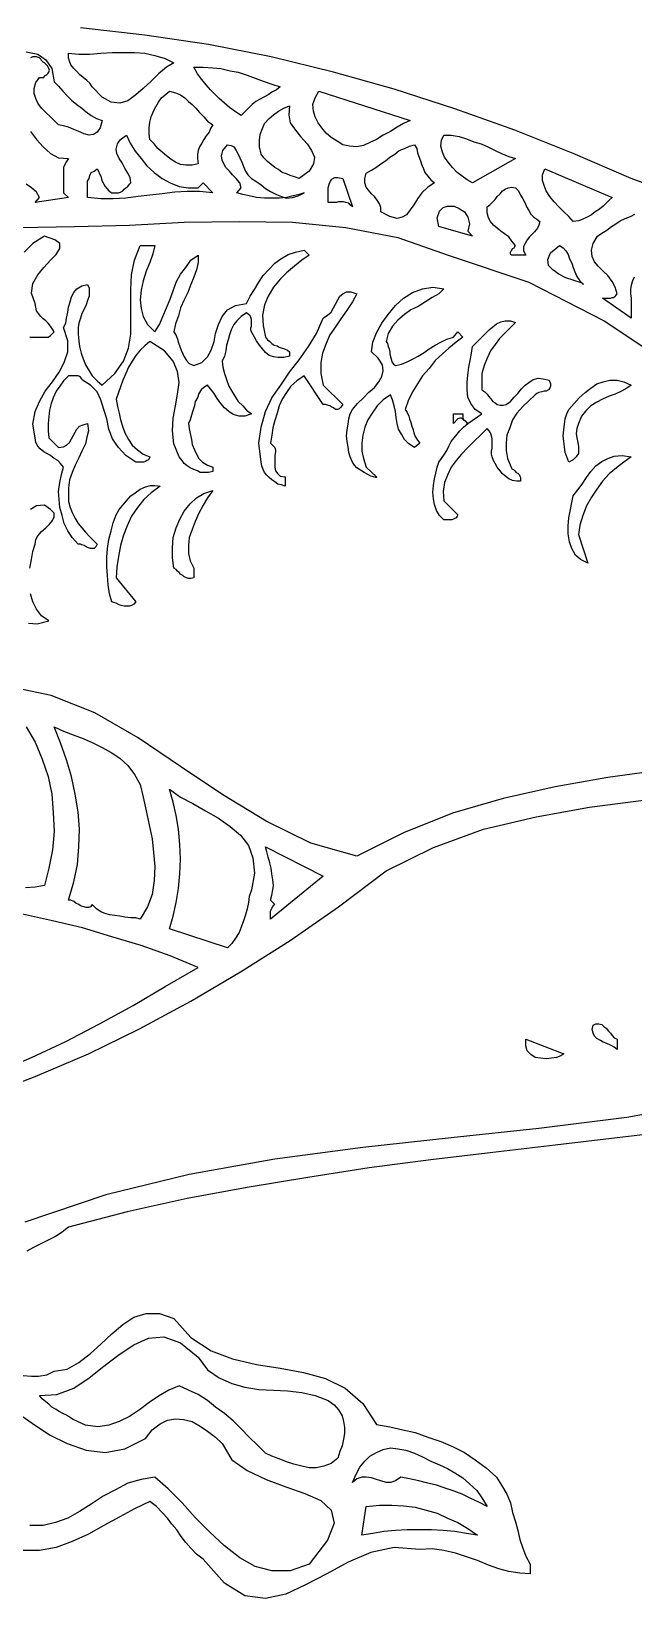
# Model space of a CAD drawing. Extents: x 0.04 to 7.12, y 0.03 to 7.63.
# Drawn here: x 3.12 to 3.944, y 0.031 to 2.174 of the extents above; entities that cross this region are included whole.
import ezdxf

# ---------------------------------------------------------------- set-up
doc = ezdxf.new("R2010")
doc.units = 0
doc.layers.add('1', color=7, linetype='Continuous')

msp = doc.modelspace()

# ---------------------------------------------------------------- linework, layer by layer
for points in [[(3.289, 1.881), (3.286, 1.87), (3.282, 1.858), (3.277, 1.846), (3.273, 1.833), (3.27, 1.82), (3.269, 1.807), (3.27, 1.795), (3.273, 1.784), (3.279, 1.773), (3.289, 1.763), (3.295, 1.773), (3.3, 1.784), (3.305, 1.796), (3.31, 1.808), (3.314, 1.819), (3.318, 1.831), (3.324, 1.842), (3.331, 1.851), (3.338, 1.861), (3.348, 1.868), (3.348, 1.858), (3.346, 1.848), (3.342, 1.838), (3.338, 1.828), (3.334, 1.817), (3.329, 1.807), (3.324, 1.796), (3.321, 1.785), (3.317, 1.774), (3.315, 1.763), (3.318, 1.758), (3.32, 1.753), (3.321, 1.748), (3.323, 1.743), (3.325, 1.738), (3.327, 1.733), (3.329, 1.729), (3.332, 1.724), (3.336, 1.72), (3.342, 1.717), (3.353, 1.721), (3.361, 1.729), (3.366, 1.738), (3.37, 1.75), (3.372, 1.761), (3.376, 1.773), (3.381, 1.784), (3.388, 1.793), (3.399, 1.799), (3.414, 1.802), (3.419, 1.812), (3.425, 1.821), (3.431, 1.831), (3.437, 1.84), (3.445, 1.849), (3.453, 1.857), (3.461, 1.863), (3.471, 1.869), (3.481, 1.872), (3.493, 1.875), (3.5, 1.868), (3.49, 1.861), (3.48, 1.853), (3.469, 1.844), (3.46, 1.835), (3.451, 1.824), (3.444, 1.812), (3.439, 1.8), (3.436, 1.786), (3.437, 1.772), (3.44, 1.756), (3.443, 1.752), (3.446, 1.75), (3.449, 1.747), (3.452, 1.745), (3.456, 1.744), (3.459, 1.742), (3.463, 1.741), (3.466, 1.74), (3.47, 1.738), (3.473, 1.736), (3.473, 1.73), (3.465, 1.728), (3.457, 1.728), (3.451, 1.729), (3.445, 1.731), (3.44, 1.735), (3.436, 1.74), (3.432, 1.745), (3.428, 1.751), (3.425, 1.756), (3.421, 1.763), (3.42, 1.766), (3.42, 1.768), (3.421, 1.771), (3.421, 1.774), (3.421, 1.777), (3.421, 1.78), (3.42, 1.783), (3.419, 1.785), (3.417, 1.787), (3.414, 1.789), (3.407, 1.784), (3.401, 1.778), (3.397, 1.773), (3.393, 1.766), (3.391, 1.759), (3.389, 1.752), (3.387, 1.745), (3.386, 1.737), (3.384, 1.73), (3.381, 1.723), (3.382, 1.715), (3.384, 1.706), (3.387, 1.698), (3.39, 1.689), (3.394, 1.682), (3.398, 1.675), (3.403, 1.668), (3.409, 1.662), (3.414, 1.656), (3.421, 1.651), (3.412, 1.648), (3.404, 1.648), (3.396, 1.65), (3.39, 1.654), (3.384, 1.659), (3.379, 1.665), (3.374, 1.672), (3.37, 1.679), (3.365, 1.685), (3.361, 1.69), (3.356, 1.687), (3.352, 1.684), (3.349, 1.679), (3.347, 1.673), (3.344, 1.668), (3.343, 1.662), (3.341, 1.655), (3.339, 1.649), (3.337, 1.643), (3.335, 1.638), (3.336, 1.631), (3.337, 1.624), (3.339, 1.616), (3.34, 1.609), (3.343, 1.602), (3.346, 1.596), (3.349, 1.59), (3.354, 1.585), (3.361, 1.581), (3.368, 1.578), (3.368, 1.572), (3.362, 1.571), (3.357, 1.571), (3.351, 1.571), (3.347, 1.573), (3.342, 1.575), (3.337, 1.577), (3.333, 1.58), (3.329, 1.583), (3.326, 1.587), (3.322, 1.592), (3.315, 1.61), (3.313, 1.628), (3.314, 1.645), (3.317, 1.662), (3.32, 1.678), (3.322, 1.694), (3.32, 1.709), (3.314, 1.723), (3.302, 1.737), (3.282, 1.75), (3.275, 1.744), (3.269, 1.738), (3.263, 1.731), (3.258, 1.723), (3.253, 1.715), (3.249, 1.706), (3.245, 1.697), (3.242, 1.688), (3.239, 1.68), (3.236, 1.671), (3.238, 1.661), (3.24, 1.652), (3.242, 1.643), (3.245, 1.633), (3.248, 1.625), (3.253, 1.616), (3.258, 1.608), (3.265, 1.602), (3.273, 1.596), (3.282, 1.592), (3.281, 1.59), (3.28, 1.588), (3.278, 1.587), (3.276, 1.586), (3.274, 1.585), (3.271, 1.585), (3.268, 1.585), (3.266, 1.585), (3.263, 1.585), (3.249, 1.594), (3.239, 1.605), (3.231, 1.617), (3.226, 1.63), (3.223, 1.644), (3.219, 1.657), (3.215, 1.67), (3.21, 1.681), (3.201, 1.69), (3.19, 1.697), (3.189, 1.699), (3.187, 1.701), (3.186, 1.702), (3.184, 1.703), (3.182, 1.703), (3.179, 1.703), (3.176, 1.703), (3.173, 1.703), (3.171, 1.703), (3.164, 1.696), (3.159, 1.689), (3.154, 1.682), (3.15, 1.673), (3.147, 1.665), (3.145, 1.656), (3.144, 1.647), (3.143, 1.638), (3.143, 1.628), (3.144, 1.618), (3.157, 1.605), (3.164, 1.606), (3.168, 1.608), (3.172, 1.612), (3.175, 1.617), (3.177, 1.621), (3.18, 1.626), (3.182, 1.63), (3.186, 1.634), (3.191, 1.636), (3.197, 1.638), (3.198, 1.628), (3.196, 1.619), (3.194, 1.61), (3.189, 1.6), (3.185, 1.591), (3.18, 1.581), (3.176, 1.571), (3.172, 1.561), (3.171, 1.55), (3.171, 1.539), (3.171, 1.531), (3.173, 1.523), (3.176, 1.516), (3.18, 1.508), (3.184, 1.501), (3.189, 1.495), (3.194, 1.489), (3.2, 1.483), (3.205, 1.478), (3.21, 1.473), (3.208, 1.469), (3.206, 1.467), (3.203, 1.467), (3.201, 1.467), (3.198, 1.468), (3.195, 1.469), (3.192, 1.471), (3.189, 1.472), (3.187, 1.473), (3.184, 1.473), (3.176, 1.482), (3.17, 1.491), (3.165, 1.501), (3.162, 1.512), (3.159, 1.523), (3.158, 1.534), (3.157, 1.545), (3.159, 1.557), (3.161, 1.568), (3.164, 1.578), (3.16, 1.583), (3.156, 1.587), (3.151, 1.59), (3.146, 1.594), (3.141, 1.597), (3.137, 1.599), (3.132, 1.603), (3.129, 1.607), (3.126, 1.612), (3.125, 1.618), (3.122, 1.637), (3.125, 1.654), (3.131, 1.668), (3.139, 1.682), (3.149, 1.695), (3.158, 1.708), (3.165, 1.721), (3.17, 1.736), (3.17, 1.751), (3.164, 1.769), (3.167, 1.775), (3.168, 1.782), (3.17, 1.79), (3.171, 1.797), (3.173, 1.804), (3.175, 1.811), (3.178, 1.817), (3.182, 1.822), (3.189, 1.826), (3.197, 1.828), (3.199, 1.823), (3.199, 1.818), (3.199, 1.812), (3.197, 1.806), (3.195, 1.8), (3.192, 1.794), (3.189, 1.788), (3.187, 1.782), (3.185, 1.775), (3.184, 1.769), (3.184, 1.76), (3.185, 1.751), (3.186, 1.743), (3.188, 1.734), (3.191, 1.726), (3.194, 1.718), (3.199, 1.71), (3.203, 1.703), (3.21, 1.696), (3.217, 1.69), (3.234, 1.706), (3.246, 1.723), (3.253, 1.741), (3.256, 1.76), (3.256, 1.78), (3.256, 1.8), (3.256, 1.821), (3.257, 1.841), (3.261, 1.861), (3.269, 1.881), (3.289, 1.881)], [(3.684, 1.822), (3.677, 1.815), (3.668, 1.81), (3.659, 1.804), (3.649, 1.798), (3.639, 1.793), (3.63, 1.787), (3.621, 1.779), (3.614, 1.771), (3.608, 1.761), (3.605, 1.75), (3.607, 1.747), (3.608, 1.743), (3.609, 1.74), (3.61, 1.736), (3.61, 1.733), (3.611, 1.729), (3.612, 1.726), (3.613, 1.722), (3.615, 1.719), (3.618, 1.717), (3.626, 1.719), (3.634, 1.722), (3.642, 1.726), (3.649, 1.73), (3.657, 1.735), (3.664, 1.74), (3.672, 1.745), (3.68, 1.749), (3.688, 1.753), (3.697, 1.756), (3.703, 1.763), (3.71, 1.756), (3.701, 1.749), (3.691, 1.741), (3.682, 1.733), (3.672, 1.724), (3.664, 1.713), (3.655, 1.703), (3.648, 1.692), (3.641, 1.681), (3.635, 1.669), (3.631, 1.657), (3.634, 1.653), (3.636, 1.648), (3.637, 1.644), (3.639, 1.639), (3.64, 1.634), (3.642, 1.629), (3.643, 1.625), (3.645, 1.62), (3.648, 1.615), (3.651, 1.611), (3.644, 1.605), (3.636, 1.61), (3.63, 1.616), (3.626, 1.623), (3.622, 1.63), (3.62, 1.638), (3.619, 1.646), (3.618, 1.654), (3.616, 1.662), (3.614, 1.67), (3.611, 1.677), (3.601, 1.67), (3.593, 1.662), (3.586, 1.652), (3.58, 1.643), (3.576, 1.633), (3.573, 1.622), (3.572, 1.611), (3.572, 1.6), (3.574, 1.59), (3.578, 1.578), (3.592, 1.565), (3.592, 1.564), (3.591, 1.564), (3.588, 1.565), (3.584, 1.566), (3.58, 1.568), (3.575, 1.571), (3.57, 1.574), (3.565, 1.577), (3.562, 1.581), (3.559, 1.585), (3.556, 1.592), (3.554, 1.598), (3.553, 1.606), (3.552, 1.613), (3.551, 1.621), (3.552, 1.629), (3.553, 1.637), (3.554, 1.644), (3.556, 1.651), (3.559, 1.657), (3.566, 1.665), (3.574, 1.673), (3.581, 1.68), (3.589, 1.687), (3.595, 1.695), (3.599, 1.702), (3.601, 1.71), (3.6, 1.718), (3.594, 1.727), (3.585, 1.736), (3.587, 1.749), (3.592, 1.762), (3.599, 1.775), (3.608, 1.787), (3.618, 1.799), (3.629, 1.809), (3.641, 1.817), (3.655, 1.822), (3.669, 1.824), (3.684, 1.822)], [(3.565, 1.815), (3.559, 1.804), (3.551, 1.792), (3.543, 1.781), (3.536, 1.77), (3.528, 1.759), (3.523, 1.747), (3.518, 1.734), (3.516, 1.721), (3.516, 1.706), (3.519, 1.69), (3.546, 1.664), (3.543, 1.66), (3.541, 1.658), (3.539, 1.657), (3.536, 1.657), (3.533, 1.659), (3.531, 1.66), (3.528, 1.662), (3.525, 1.663), (3.522, 1.664), (3.519, 1.664), (3.493, 1.703), (3.483, 1.696), (3.475, 1.689), (3.469, 1.68), (3.463, 1.671), (3.459, 1.662), (3.456, 1.652), (3.453, 1.642), (3.45, 1.632), (3.449, 1.622), (3.447, 1.611), (3.453, 1.605), (3.454, 1.602), (3.454, 1.599), (3.453, 1.594), (3.453, 1.588), (3.453, 1.583), (3.453, 1.578), (3.454, 1.573), (3.457, 1.569), (3.46, 1.566), (3.467, 1.565), (3.467, 1.552), (3.462, 1.554), (3.457, 1.555), (3.453, 1.558), (3.449, 1.561), (3.445, 1.564), (3.442, 1.567), (3.439, 1.571), (3.437, 1.575), (3.435, 1.58), (3.434, 1.585), (3.431, 1.611), (3.434, 1.633), (3.44, 1.654), (3.449, 1.673), (3.461, 1.69), (3.473, 1.708), (3.486, 1.725), (3.499, 1.743), (3.51, 1.761), (3.519, 1.782), (3.525, 1.786), (3.53, 1.79), (3.533, 1.796), (3.536, 1.801), (3.539, 1.807), (3.542, 1.812), (3.546, 1.815), (3.551, 1.818), (3.557, 1.818), (3.565, 1.815)], [(3.782, 1.776), (3.775, 1.769), (3.768, 1.762), (3.76, 1.754), (3.754, 1.746), (3.748, 1.737), (3.743, 1.727), (3.739, 1.717), (3.736, 1.706), (3.736, 1.695), (3.736, 1.684), (3.74, 1.681), (3.743, 1.678), (3.745, 1.675), (3.748, 1.672), (3.751, 1.668), (3.754, 1.666), (3.757, 1.664), (3.761, 1.663), (3.765, 1.663), (3.769, 1.664), (3.775, 1.668), (3.78, 1.674), (3.785, 1.679), (3.79, 1.685), (3.795, 1.69), (3.8, 1.694), (3.806, 1.698), (3.813, 1.7), (3.82, 1.699), (3.828, 1.697), (3.83, 1.692), (3.83, 1.689), (3.829, 1.686), (3.827, 1.684), (3.824, 1.682), (3.821, 1.682), (3.818, 1.681), (3.814, 1.68), (3.811, 1.679), (3.809, 1.677), (3.8, 1.669), (3.792, 1.661), (3.784, 1.652), (3.778, 1.643), (3.774, 1.632), (3.77, 1.622), (3.769, 1.611), (3.769, 1.601), (3.771, 1.59), (3.776, 1.578), (3.777, 1.576), (3.779, 1.575), (3.781, 1.573), (3.783, 1.571), (3.785, 1.57), (3.787, 1.568), (3.788, 1.566), (3.789, 1.564), (3.789, 1.562), (3.789, 1.559), (3.784, 1.559), (3.778, 1.56), (3.773, 1.562), (3.769, 1.565), (3.764, 1.569), (3.761, 1.573), (3.757, 1.578), (3.754, 1.583), (3.752, 1.587), (3.75, 1.592), (3.749, 1.596), (3.749, 1.6), (3.75, 1.604), (3.75, 1.608), (3.75, 1.613), (3.75, 1.617), (3.749, 1.621), (3.748, 1.625), (3.746, 1.628), (3.743, 1.631), (3.734, 1.622), (3.726, 1.614), (3.717, 1.605), (3.708, 1.596), (3.701, 1.587), (3.694, 1.578), (3.689, 1.567), (3.685, 1.557), (3.683, 1.545), (3.684, 1.532), (3.703, 1.513), (3.702, 1.511), (3.701, 1.509), (3.699, 1.508), (3.697, 1.507), (3.695, 1.506), (3.692, 1.506), (3.689, 1.506), (3.687, 1.506), (3.684, 1.506), (3.678, 1.512), (3.674, 1.519), (3.671, 1.527), (3.67, 1.535), (3.669, 1.544), (3.67, 1.553), (3.671, 1.562), (3.673, 1.57), (3.675, 1.578), (3.677, 1.585), (3.681, 1.59), (3.685, 1.596), (3.688, 1.601), (3.691, 1.607), (3.694, 1.613), (3.698, 1.618), (3.702, 1.623), (3.706, 1.628), (3.711, 1.633), (3.717, 1.638), (3.715, 1.639), (3.714, 1.641), (3.712, 1.642), (3.711, 1.643), (3.709, 1.644), (3.708, 1.645), (3.706, 1.645), (3.703, 1.644), (3.697, 1.638), (3.697, 1.651), (3.71, 1.651), (3.71, 1.649), (3.71, 1.647), (3.71, 1.645), (3.711, 1.643), (3.712, 1.642), (3.714, 1.641), (3.715, 1.639), (3.717, 1.638), (3.736, 1.651), (3.727, 1.657), (3.721, 1.665), (3.717, 1.674), (3.716, 1.684), (3.716, 1.694), (3.717, 1.704), (3.718, 1.715), (3.72, 1.724), (3.722, 1.734), (3.723, 1.743), (3.729, 1.749), (3.735, 1.755), (3.741, 1.761), (3.746, 1.766), (3.751, 1.77), (3.756, 1.774), (3.762, 1.777), (3.768, 1.778), (3.775, 1.778), (3.782, 1.776)], [(3.94, 1.69), (3.934, 1.686), (3.927, 1.682), (3.918, 1.678), (3.91, 1.675), (3.901, 1.671), (3.893, 1.667), (3.885, 1.662), (3.878, 1.655), (3.872, 1.648), (3.868, 1.638), (3.866, 1.631), (3.865, 1.624), (3.866, 1.618), (3.867, 1.612), (3.868, 1.606), (3.868, 1.601), (3.868, 1.597), (3.865, 1.592), (3.861, 1.588), (3.855, 1.585), (3.852, 1.592), (3.85, 1.598), (3.849, 1.606), (3.848, 1.613), (3.847, 1.621), (3.848, 1.629), (3.849, 1.637), (3.85, 1.644), (3.852, 1.651), (3.855, 1.657), (3.862, 1.665), (3.869, 1.673), (3.877, 1.68), (3.885, 1.686), (3.893, 1.692), (3.902, 1.695), (3.911, 1.697), (3.921, 1.697), (3.93, 1.695), (3.94, 1.69)], [(3.94, 1.592), (3.93, 1.585), (3.92, 1.577), (3.91, 1.569), (3.901, 1.559), (3.893, 1.548), (3.886, 1.537), (3.879, 1.525), (3.874, 1.512), (3.87, 1.499), (3.868, 1.486), (3.881, 1.447), (3.871, 1.452), (3.864, 1.458), (3.859, 1.467), (3.856, 1.476), (3.854, 1.487), (3.854, 1.498), (3.855, 1.509), (3.857, 1.52), (3.859, 1.53), (3.861, 1.539), (3.867, 1.547), (3.873, 1.555), (3.879, 1.564), (3.885, 1.572), (3.892, 1.58), (3.9, 1.586), (3.908, 1.59), (3.917, 1.593), (3.928, 1.594), (3.94, 1.592)], [(3.296, 1.552), (3.284, 1.543), (3.274, 1.534), (3.265, 1.523), (3.257, 1.511), (3.251, 1.498), (3.246, 1.485), (3.242, 1.471), (3.239, 1.456), (3.237, 1.442), (3.236, 1.427), (3.263, 1.394), (3.26, 1.391), (3.257, 1.389), (3.254, 1.388), (3.25, 1.388), (3.247, 1.388), (3.243, 1.389), (3.24, 1.39), (3.236, 1.392), (3.233, 1.393), (3.23, 1.394), (3.227, 1.405), (3.225, 1.417), (3.224, 1.43), (3.223, 1.442), (3.223, 1.455), (3.224, 1.467), (3.226, 1.479), (3.229, 1.491), (3.232, 1.502), (3.236, 1.513), (3.24, 1.52), (3.245, 1.526), (3.25, 1.532), (3.256, 1.539), (3.262, 1.543), (3.269, 1.548), (3.276, 1.551), (3.283, 1.553), (3.289, 1.553), (3.296, 1.552)], [(3.368, 1.546), (3.361, 1.536), (3.355, 1.526), (3.349, 1.515), (3.344, 1.504), (3.34, 1.493), (3.336, 1.482), (3.335, 1.471), (3.335, 1.46), (3.337, 1.45), (3.342, 1.44), (3.342, 1.427), (3.338, 1.426), (3.335, 1.426), (3.332, 1.427), (3.329, 1.428), (3.327, 1.43), (3.324, 1.432), (3.322, 1.434), (3.32, 1.436), (3.318, 1.438), (3.315, 1.44), (3.313, 1.454), (3.313, 1.468), (3.314, 1.482), (3.318, 1.495), (3.323, 1.507), (3.329, 1.518), (3.337, 1.528), (3.346, 1.536), (3.356, 1.542), (3.368, 1.546)], [(3.073, 0.751), (3.12, 0.771), (3.167, 0.793), (3.213, 0.817), (3.259, 0.842), (3.303, 0.868), (3.348, 0.894), (3.31, 0.91), (3.27, 0.924), (3.23, 0.936), (3.19, 0.948), (3.149, 0.958), (3.108, 0.967)], [(3.921, 0.796), (3.921, 0.782), (3.917, 0.785), (3.912, 0.788), (3.907, 0.79), (3.902, 0.792), (3.898, 0.794), (3.893, 0.797), (3.89, 0.8), (3.888, 0.804), (3.887, 0.809), (3.888, 0.815), (3.892, 0.817), (3.896, 0.817), (3.9, 0.816), (3.903, 0.813), (3.906, 0.811), (3.909, 0.807), (3.912, 0.804), (3.914, 0.801), (3.917, 0.798), (3.921, 0.796)], [(3.848, 0.776), (3.844, 0.773), (3.838, 0.771), (3.831, 0.77), (3.824, 0.769), (3.816, 0.77), (3.809, 0.771), (3.803, 0.775), (3.798, 0.78), (3.796, 0.787), (3.796, 0.796), (3.848, 0.776)], [(4.006, 0.671), (3.921, 0.661), (3.836, 0.651), (3.751, 0.641), (3.666, 0.631), (3.582, 0.62), (3.498, 0.607), (3.415, 0.593), (3.333, 0.578), (3.251, 0.56), (3.171, 0.539), (3.162, 0.532), (3.153, 0.526), (3.143, 0.521), (3.133, 0.516), (3.123, 0.511), (3.114, 0.506)], [(3.109, 0.336), (3.12, 0.335), (3.13, 0.335), (3.141, 0.337), (3.151, 0.342), (3.169, 0.345), (3.185, 0.354), (3.201, 0.366), (3.215, 0.379), (3.23, 0.393), (3.245, 0.406), (3.26, 0.416), (3.277, 0.421), (3.295, 0.421), (3.315, 0.414), (3.338, 0.388), (3.366, 0.37), (3.395, 0.359), (3.428, 0.351), (3.46, 0.346), (3.492, 0.34), (3.522, 0.332), (3.549, 0.319), (3.573, 0.298), (3.592, 0.269), (3.61, 0.266), (3.628, 0.262), (3.645, 0.258), (3.662, 0.252), (3.68, 0.246), (3.696, 0.239), (3.712, 0.231), (3.727, 0.221), (3.742, 0.21), (3.756, 0.197), (3.763, 0.186), (3.77, 0.174), (3.775, 0.162), (3.778, 0.149), (3.782, 0.136), (3.785, 0.124), (3.788, 0.112), (3.792, 0.1), (3.796, 0.089), (3.802, 0.078), (3.802, 0.065), (3.788, 0.066), (3.773, 0.068), (3.759, 0.072), (3.745, 0.077), (3.73, 0.083), (3.715, 0.088), (3.7, 0.093), (3.684, 0.097), (3.668, 0.099), (3.651, 0.098), (3.616, 0.101), (3.584, 0.094), (3.553, 0.081), (3.524, 0.065), (3.495, 0.05), (3.468, 0.037), (3.44, 0.031), (3.412, 0.035), (3.384, 0.052), (3.355, 0.085), (3.346, 0.092), (3.338, 0.1), (3.331, 0.108), (3.325, 0.116), (3.319, 0.125), (3.312, 0.133), (3.306, 0.141), (3.299, 0.149), (3.291, 0.157), (3.282, 0.164), (3.261, 0.154), (3.241, 0.143), (3.219, 0.131), (3.198, 0.119), (3.176, 0.109), (3.154, 0.101), (3.131, 0.097), (3.108, 0.097)]]:
    msp.add_lwpolyline(points)
at = {"layer": '1'}
for points in [[(3.991, 1.954), (3.94, 1.973), (3.861, 2.007), (3.781, 2.039), (3.699, 2.068), (3.616, 2.095), (3.533, 2.118), (3.448, 2.139), (3.362, 2.156), (3.275, 2.169), (3.187, 2.179)], [(3.113, 2.146), (3.129, 2.143), (3.14, 2.135), (3.148, 2.123), (3.151, 2.105)], [(3.315, 2.131), (3.305, 2.125), (3.294, 2.116), (3.284, 2.106), (3.273, 2.096), (3.263, 2.087), (3.252, 2.079), (3.241, 2.076), (3.229, 2.077), (3.217, 2.084), (3.203, 2.098), (3.2, 2.103), (3.196, 2.107), (3.191, 2.111), (3.186, 2.115), (3.182, 2.119), (3.178, 2.123), (3.174, 2.128), (3.172, 2.133), (3.171, 2.138), (3.171, 2.144), (3.185, 2.143), (3.2, 2.143), (3.215, 2.144), (3.231, 2.145), (3.246, 2.145), (3.261, 2.145), (3.275, 2.144), (3.289, 2.141), (3.303, 2.137), (3.315, 2.131)], [(3.151, 2.105), (3.157, 2.099), (3.163, 2.092), (3.169, 2.086), (3.175, 2.08), (3.182, 2.074), (3.189, 2.069), (3.195, 2.064), (3.202, 2.059), (3.209, 2.055), (3.217, 2.052), (3.214, 2.042), (3.21, 2.036), (3.205, 2.033), (3.199, 2.032), (3.192, 2.034), (3.185, 2.037), (3.178, 2.04), (3.171, 2.043), (3.164, 2.045), (3.157, 2.046), (3.152, 2.051), (3.146, 2.057), (3.14, 2.063), (3.134, 2.069), (3.129, 2.076), (3.126, 2.082), (3.124, 2.089), (3.124, 2.096), (3.126, 2.104), (3.131, 2.111), (3.133, 2.111), (3.135, 2.111), (3.137, 2.111), (3.138, 2.113), (3.14, 2.114), (3.141, 2.115), (3.143, 2.117), (3.144, 2.118), (3.145, 2.121), (3.144, 2.123), (3.143, 2.125), (3.142, 2.127), (3.14, 2.129), (3.138, 2.131), (3.136, 2.132), (3.134, 2.134), (3.133, 2.136), (3.131, 2.138), (3.127, 2.139), (3.122, 2.139), (3.119, 2.138)], [(3.46, 2.098), (3.455, 2.094), (3.449, 2.091), (3.444, 2.087), (3.438, 2.084), (3.432, 2.081), (3.427, 2.078), (3.422, 2.074), (3.417, 2.069), (3.412, 2.064), (3.407, 2.059), (3.399, 2.064), (3.391, 2.07), (3.384, 2.076), (3.377, 2.082), (3.371, 2.088), (3.365, 2.094), (3.359, 2.101), (3.353, 2.108), (3.347, 2.116), (3.342, 2.125), (3.355, 2.125), (3.368, 2.124), (3.379, 2.123), (3.392, 2.12), (3.403, 2.118), (3.415, 2.114), (3.426, 2.11), (3.437, 2.106), (3.449, 2.102), (3.46, 2.098)], [(3.368, 2.046), (3.365, 2.041), (3.363, 2.036), (3.359, 2.031), (3.356, 2.026), (3.353, 2.021), (3.35, 2.016), (3.348, 2.011), (3.347, 2.006), (3.347, 2), (3.348, 1.993), (3.34, 1.991), (3.331, 1.991), (3.324, 1.992), (3.317, 1.995), (3.311, 1.999), (3.305, 2.004), (3.299, 2.009), (3.293, 2.014), (3.288, 2.02), (3.282, 2.026), (3.281, 2.034), (3.281, 2.042), (3.282, 2.05), (3.284, 2.057), (3.287, 2.065), (3.29, 2.071), (3.294, 2.077), (3.298, 2.083), (3.303, 2.087), (3.309, 2.092), (3.317, 2.09), (3.324, 2.087), (3.33, 2.083), (3.335, 2.078), (3.34, 2.074), (3.345, 2.069), (3.35, 2.063), (3.356, 2.057), (3.361, 2.051), (3.368, 2.046)], [(3.638, 2.052), (3.629, 2.048), (3.62, 2.043), (3.611, 2.037), (3.601, 2.032), (3.592, 2.026), (3.583, 2.022), (3.574, 2.018), (3.565, 2.016), (3.555, 2.017), (3.546, 2.019), (3.538, 2.024), (3.53, 2.029), (3.523, 2.035), (3.517, 2.042), (3.512, 2.049), (3.508, 2.057), (3.506, 2.065), (3.505, 2.074), (3.508, 2.083), (3.513, 2.092), (3.638, 2.052)], [(3.486, 1.973), (3.48, 1.975), (3.474, 1.977), (3.469, 1.979), (3.463, 1.981), (3.458, 1.985), (3.453, 1.988), (3.448, 1.992), (3.443, 1.996), (3.438, 2.001), (3.434, 2.006), (3.432, 2.016), (3.432, 2.025), (3.433, 2.033), (3.436, 2.041), (3.439, 2.048), (3.445, 2.055), (3.451, 2.06), (3.458, 2.065), (3.465, 2.069), (3.473, 2.072), (3.472, 2.06), (3.474, 2.049), (3.481, 2.039), (3.488, 2.03), (3.497, 2.02), (3.503, 2.011), (3.507, 2.002), (3.506, 1.993), (3.5, 1.983), (3.486, 1.973)], [(3.119, 2.037), (3.127, 2.026), (3.136, 2.016), (3.146, 2.007), (3.157, 2.001), (3.171, 2)], [(3.348, 1.96), (3.355, 1.967), (3.368, 1.953), (3.35, 1.955), (3.333, 1.955), (3.316, 1.954), (3.299, 1.952), (3.282, 1.95), (3.266, 1.948), (3.249, 1.946), (3.232, 1.945), (3.215, 1.945), (3.197, 1.947), (3.197, 1.951), (3.197, 1.956), (3.197, 1.96), (3.197, 1.965), (3.197, 1.969), (3.199, 1.973), (3.2, 1.977), (3.202, 1.981), (3.206, 1.983), (3.21, 1.986), (3.212, 1.983), (3.213, 1.979), (3.215, 1.976), (3.216, 1.972), (3.217, 1.969), (3.219, 1.965), (3.221, 1.962), (3.223, 1.959), (3.226, 1.956), (3.23, 1.953), (3.233, 1.953), (3.236, 1.953), (3.239, 1.953), (3.242, 1.954), (3.245, 1.956), (3.247, 1.958), (3.249, 1.96), (3.252, 1.962), (3.254, 1.965), (3.256, 1.967), (3.255, 1.974), (3.252, 1.98), (3.248, 1.987), (3.244, 1.994), (3.24, 2), (3.237, 2.007), (3.236, 2.013), (3.238, 2.02), (3.242, 2.026), (3.25, 2.032), (3.255, 2.021), (3.262, 2.01), (3.27, 2), (3.278, 1.99), (3.288, 1.981), (3.299, 1.973), (3.31, 1.967), (3.322, 1.962), (3.335, 1.96), (3.348, 1.96)], [(3.421, 1.973), (3.427, 1.969), (3.434, 1.964), (3.44, 1.959), (3.447, 1.955), (3.455, 1.951), (3.462, 1.948), (3.469, 1.946), (3.477, 1.947), (3.485, 1.949), (3.493, 1.953), (3.486, 1.951), (3.478, 1.949), (3.469, 1.947), (3.459, 1.946), (3.449, 1.946), (3.439, 1.946), (3.428, 1.947), (3.418, 1.949), (3.409, 1.951), (3.401, 1.953), (3.407, 1.96), (3.405, 1.967), (3.4, 1.973), (3.395, 1.978), (3.391, 1.983), (3.386, 1.988), (3.383, 1.993), (3.381, 1.998), (3.38, 2.004), (3.382, 2.011), (3.388, 2.019), (3.393, 2.018), (3.397, 2.016), (3.4, 2.011), (3.403, 2.006), (3.405, 2.001), (3.408, 1.995), (3.41, 1.989), (3.413, 1.983), (3.416, 1.978), (3.421, 1.973)], [(3.671, 1.967), (3.662, 1.961), (3.654, 1.953), (3.648, 1.945), (3.643, 1.937), (3.638, 1.93), (3.633, 1.923), (3.627, 1.92), (3.62, 1.918), (3.61, 1.921), (3.598, 1.927), (3.598, 1.933), (3.596, 1.938), (3.593, 1.943), (3.589, 1.948), (3.585, 1.952), (3.581, 1.957), (3.578, 1.961), (3.576, 1.967), (3.576, 1.973), (3.578, 1.98), (3.585, 1.984), (3.591, 1.988), (3.598, 1.993), (3.604, 1.997), (3.61, 2.002), (3.617, 2.006), (3.623, 2.011), (3.63, 2.014), (3.637, 2.017), (3.644, 2.019), (3.647, 2.014), (3.648, 2.008), (3.65, 2.003), (3.652, 1.997), (3.654, 1.991), (3.656, 1.986), (3.658, 1.981), (3.662, 1.976), (3.666, 1.971), (3.671, 1.967)], [(3.782, 2), (3.723, 1.967), (3.716, 1.971), (3.709, 1.976), (3.702, 1.981), (3.696, 1.988), (3.69, 1.995), (3.685, 2.002), (3.682, 2.009), (3.68, 2.017), (3.681, 2.025), (3.684, 2.032), (3.694, 2.032), (3.705, 2.03), (3.715, 2.027), (3.725, 2.023), (3.735, 2.02), (3.744, 2.016), (3.754, 2.011), (3.763, 2.007), (3.773, 2.003), (3.782, 2)], [(3.171, 2), (3.168, 1.996), (3.166, 1.992), (3.164, 1.988), (3.164, 1.983), (3.164, 1.978), (3.164, 1.973), (3.164, 1.968), (3.164, 1.963), (3.164, 1.958), (3.164, 1.953), (3.171, 1.947), (3.125, 1.94), (3.131, 1.947), (3.127, 1.954), (3.12, 1.96), (3.113, 1.965)], [(3.559, 1.934), (3.556, 1.937), (3.554, 1.939), (3.55, 1.94), (3.547, 1.941), (3.544, 1.941), (3.54, 1.941), (3.537, 1.94), (3.533, 1.94), (3.529, 1.94), (3.526, 1.94), (3.526, 1.945), (3.526, 1.95), (3.526, 1.955), (3.526, 1.96), (3.527, 1.965), (3.529, 1.969), (3.531, 1.972), (3.535, 1.974), (3.539, 1.974), (3.546, 1.973), (3.559, 1.934)], [(3.914, 1.947), (3.91, 1.943), (3.906, 1.939), (3.902, 1.935), (3.897, 1.931), (3.891, 1.927), (3.886, 1.923), (3.88, 1.92), (3.874, 1.917), (3.868, 1.915), (3.861, 1.914), (3.855, 1.921), (3.848, 1.927), (3.841, 1.934), (3.835, 1.941), (3.829, 1.948), (3.824, 1.956), (3.821, 1.963), (3.819, 1.97), (3.819, 1.978), (3.822, 1.986), (3.914, 1.947)], [(3.815, 1.914), (3.814, 1.909), (3.812, 1.905), (3.808, 1.9), (3.805, 1.897), (3.801, 1.893), (3.798, 1.889), (3.795, 1.884), (3.793, 1.88), (3.793, 1.874), (3.796, 1.868), (3.776, 1.868), (3.775, 1.87), (3.775, 1.872), (3.776, 1.874), (3.777, 1.875), (3.778, 1.877), (3.78, 1.878), (3.781, 1.88), (3.782, 1.881), (3.777, 1.887), (3.773, 1.893), (3.767, 1.897), (3.762, 1.901), (3.757, 1.905), (3.752, 1.909), (3.748, 1.914), (3.745, 1.919), (3.743, 1.926), (3.743, 1.934), (3.747, 1.937), (3.75, 1.94), (3.754, 1.944), (3.757, 1.948), (3.761, 1.952), (3.764, 1.956), (3.768, 1.958), (3.772, 1.96), (3.777, 1.961), (3.782, 1.96), (3.786, 1.956), (3.789, 1.95), (3.792, 1.945), (3.795, 1.939), (3.797, 1.934), (3.8, 1.929), (3.803, 1.924), (3.807, 1.92), (3.811, 1.917), (3.815, 1.914)], [(3.717, 1.901), (3.723, 1.894), (3.677, 1.907), (3.675, 1.919), (3.678, 1.928), (3.683, 1.933), (3.689, 1.935), (3.698, 1.935), (3.705, 1.932), (3.712, 1.927), (3.717, 1.92), (3.719, 1.911), (3.717, 1.901)], [(3.104, 1.906), (3.179, 1.907), (3.254, 1.909), (3.329, 1.913), (3.404, 1.914), (3.477, 1.913), (3.55, 1.906), (3.621, 1.892), (3.69, 1.868), (3.8, 1.831), (3.903, 1.778), (4, 1.714)], [(3.944, 1.838), (3.942, 1.833), (3.94, 1.827), (3.939, 1.821), (3.939, 1.815), (3.94, 1.809), (3.94, 1.782), (3.901, 1.809), (3.904, 1.809), (3.907, 1.809), (3.909, 1.809), (3.912, 1.809), (3.914, 1.81), (3.916, 1.81), (3.918, 1.812), (3.919, 1.813), (3.921, 1.815), (3.918, 1.824), (3.914, 1.832), (3.908, 1.84), (3.902, 1.846), (3.895, 1.853), (3.89, 1.859), (3.887, 1.866), (3.886, 1.875), (3.888, 1.884), (3.894, 1.894), (3.9, 1.898), (3.907, 1.902), (3.913, 1.907), (3.919, 1.911), (3.925, 1.915), (3.932, 1.918), (3.939, 1.921), (3.945, 1.924)], [(3.118, 1.756), (3.121, 1.756), (3.125, 1.756), (3.129, 1.756), (3.132, 1.756), (3.136, 1.756), (3.139, 1.756), (3.143, 1.756), (3.146, 1.758), (3.148, 1.76), (3.151, 1.763), (3.149, 1.767), (3.146, 1.771), (3.143, 1.775), (3.14, 1.778), (3.136, 1.781), (3.133, 1.784), (3.13, 1.788), (3.127, 1.792), (3.126, 1.797), (3.125, 1.802), (3.12, 1.816), (3.122, 1.829), (3.129, 1.841), (3.137, 1.851), (3.146, 1.861), (3.154, 1.869), (3.159, 1.877), (3.159, 1.884), (3.152, 1.889), (3.138, 1.894), (3.122, 1.884), (3.11, 1.872)], [(3.875, 1.828), (3.874, 1.829), (3.869, 1.831), (3.861, 1.834), (3.851, 1.837), (3.841, 1.842), (3.833, 1.848), (3.827, 1.854), (3.826, 1.862), (3.83, 1.871), (3.842, 1.881), (3.847, 1.878), (3.851, 1.874), (3.854, 1.869), (3.856, 1.863), (3.859, 1.857), (3.861, 1.851), (3.863, 1.845), (3.866, 1.839), (3.87, 1.833), (3.875, 1.828)], [(3.118, 1.44), (3.12, 1.452), (3.122, 1.463), (3.125, 1.473), (3.126, 1.479), (3.129, 1.484), (3.134, 1.49), (3.14, 1.495), (3.145, 1.5), (3.149, 1.505), (3.151, 1.51), (3.151, 1.515), (3.146, 1.52), (3.138, 1.526), (3.127, 1.525), (3.119, 1.52)], [(3.116, 1.365), (3.128, 1.364), (3.144, 1.368), (3.134, 1.375), (3.127, 1.384), (3.122, 1.394), (3.119, 1.405)], [(3.981, 1.164), (3.908, 1.154), (3.836, 1.141), (3.765, 1.125), (3.696, 1.105), (3.629, 1.078), (3.565, 1.046), (3.502, 1.064), (3.441, 1.094), (3.382, 1.13), (3.324, 1.169), (3.266, 1.208), (3.207, 1.242), (3.147, 1.266), (3.084, 1.279)], [(3.113, 1.223), (3.125, 1.202), (3.135, 1.179), (3.143, 1.155), (3.148, 1.131), (3.15, 1.106), (3.151, 1.08), (3.149, 1.055), (3.144, 1.03), (3.138, 1.006), (3.125, 1.004), (3.112, 1.003)], [(3.269, 1.144), (3.273, 1.127), (3.277, 1.108), (3.281, 1.089), (3.285, 1.07), (3.287, 1.051), (3.289, 1.032), (3.288, 1.013), (3.285, 0.994), (3.279, 0.977), (3.269, 0.96), (3.263, 0.962), (3.256, 0.962), (3.248, 0.963), (3.241, 0.964), (3.234, 0.965), (3.227, 0.966), (3.221, 0.968), (3.215, 0.97), (3.209, 0.974), (3.203, 0.98), (3.201, 0.977), (3.198, 0.976), (3.195, 0.976), (3.192, 0.977), (3.188, 0.978), (3.185, 0.98), (3.181, 0.982), (3.178, 0.984), (3.174, 0.986), (3.171, 0.986), (3.178, 1.011), (3.183, 1.035), (3.185, 1.059), (3.186, 1.083), (3.184, 1.107), (3.18, 1.131), (3.175, 1.155), (3.168, 1.178), (3.16, 1.201), (3.151, 1.223), (3.164, 1.217), (3.177, 1.212), (3.191, 1.207), (3.204, 1.201), (3.217, 1.195), (3.229, 1.188), (3.241, 1.18), (3.252, 1.17), (3.261, 1.158), (3.269, 1.144)], [(3.421, 1), (3.418, 0.991), (3.417, 0.983), (3.415, 0.974), (3.413, 0.966), (3.41, 0.958), (3.407, 0.949), (3.404, 0.942), (3.399, 0.934), (3.394, 0.927), (3.388, 0.921), (3.309, 0.947), (3.314, 0.964), (3.318, 0.983), (3.321, 1.002), (3.323, 1.022), (3.324, 1.042), (3.323, 1.062), (3.321, 1.083), (3.318, 1.102), (3.314, 1.12), (3.309, 1.138), (3.324, 1.127), (3.341, 1.118), (3.358, 1.108), (3.376, 1.098), (3.392, 1.087), (3.406, 1.075), (3.417, 1.061), (3.423, 1.044), (3.425, 1.023), (3.421, 1)], [(3.052, 0.717), (3.125, 0.745), (3.198, 0.776), (3.268, 0.81), (3.338, 0.848), (3.406, 0.888), (3.474, 0.931), (3.54, 0.977), (3.605, 1.026), (3.67, 1.058), (3.738, 1.083), (3.81, 1.1), (3.883, 1.113), (3.957, 1.123)], [(3.447, 0.96), (3.447, 0.963), (3.447, 0.966), (3.447, 0.968), (3.447, 0.971), (3.448, 0.973), (3.449, 0.975), (3.45, 0.977), (3.451, 0.979), (3.453, 0.98), (3.447, 0.986), (3.449, 0.993), (3.45, 1), (3.451, 1.006), (3.45, 1.014), (3.449, 1.022), (3.448, 1.03), (3.446, 1.037), (3.444, 1.045), (3.442, 1.052), (3.44, 1.059), (3.519, 1.019), (3.447, 0.96)], [(4.051, 0.71), (3.934, 0.689), (3.814, 0.674), (3.694, 0.661), (3.573, 0.648), (3.453, 0.632), (3.336, 0.611), (3.222, 0.583), (3.111, 0.546)], [(3.526, 0.302), (3.534, 0.296), (3.54, 0.289), (3.545, 0.281), (3.547, 0.273), (3.548, 0.265), (3.548, 0.257), (3.547, 0.249), (3.545, 0.24), (3.542, 0.232), (3.539, 0.223), (3.53, 0.216), (3.52, 0.212), (3.51, 0.21), (3.5, 0.21), (3.49, 0.212), (3.479, 0.215), (3.469, 0.218), (3.459, 0.222), (3.449, 0.226), (3.44, 0.23), (3.429, 0.241), (3.418, 0.252), (3.407, 0.263), (3.396, 0.274), (3.384, 0.284), (3.372, 0.293), (3.361, 0.302), (3.348, 0.31), (3.335, 0.316), (3.322, 0.322), (3.308, 0.316), (3.294, 0.308), (3.281, 0.299), (3.268, 0.289), (3.254, 0.28), (3.24, 0.273), (3.226, 0.268), (3.211, 0.266), (3.194, 0.268), (3.177, 0.276), (3.172, 0.279), (3.168, 0.282), (3.163, 0.284), (3.158, 0.287), (3.153, 0.29), (3.148, 0.293), (3.144, 0.297), (3.14, 0.3), (3.135, 0.304), (3.131, 0.309), (3.155, 0.31), (3.178, 0.319), (3.199, 0.333), (3.219, 0.349), (3.24, 0.365), (3.26, 0.378), (3.28, 0.387), (3.301, 0.389), (3.324, 0.381), (3.348, 0.361), (3.361, 0.344), (3.377, 0.333), (3.394, 0.325), (3.412, 0.32), (3.431, 0.317), (3.451, 0.316), (3.47, 0.315), (3.49, 0.313), (3.508, 0.309), (3.526, 0.302)], [(3.097, 0.288), (3.121, 0.271), (3.145, 0.255), (3.169, 0.243), (3.195, 0.234), (3.221, 0.231), (3.248, 0.236), (3.276, 0.25), (3.285, 0.262), (3.296, 0.27), (3.306, 0.275), (3.317, 0.277), (3.328, 0.276), (3.34, 0.273), (3.351, 0.267), (3.361, 0.26), (3.372, 0.252), (3.381, 0.243), (3.394, 0.221), (3.415, 0.206), (3.441, 0.194), (3.468, 0.184), (3.494, 0.175), (3.516, 0.165), (3.53, 0.152), (3.534, 0.134), (3.525, 0.111), (3.5, 0.078), (3.474, 0.069), (3.449, 0.069), (3.426, 0.075), (3.405, 0.087), (3.384, 0.103), (3.364, 0.122), (3.344, 0.142), (3.326, 0.162), (3.307, 0.181), (3.289, 0.197), (3.27, 0.194), (3.252, 0.189), (3.235, 0.18), (3.218, 0.171), (3.202, 0.16), (3.186, 0.15), (3.17, 0.141), (3.153, 0.135), (3.136, 0.131), (3.118, 0.131)], [(3.743, 0.157), (3.732, 0.163), (3.721, 0.168), (3.709, 0.174), (3.698, 0.178), (3.686, 0.182), (3.674, 0.186), (3.662, 0.189), (3.65, 0.192), (3.637, 0.195), (3.625, 0.197), (3.618, 0.192), (3.611, 0.19), (3.605, 0.19), (3.598, 0.192), (3.592, 0.194), (3.585, 0.196), (3.578, 0.197), (3.572, 0.197), (3.565, 0.195), (3.559, 0.19), (3.564, 0.201), (3.569, 0.211), (3.576, 0.219), (3.583, 0.226), (3.592, 0.231), (3.601, 0.235), (3.611, 0.237), (3.621, 0.236), (3.632, 0.234), (3.644, 0.23), (3.655, 0.225), (3.666, 0.219), (3.678, 0.214), (3.689, 0.209), (3.699, 0.203), (3.71, 0.196), (3.719, 0.188), (3.729, 0.179), (3.736, 0.169), (3.743, 0.157)], [(3.73, 0.118), (3.715, 0.12), (3.699, 0.123), (3.683, 0.124), (3.667, 0.125), (3.651, 0.125), (3.634, 0.125), (3.618, 0.124), (3.602, 0.123), (3.587, 0.12), (3.572, 0.118), (3.578, 0.157), (3.596, 0.159), (3.613, 0.159), (3.629, 0.158), (3.645, 0.156), (3.66, 0.152), (3.675, 0.148), (3.689, 0.141), (3.703, 0.135), (3.717, 0.127), (3.73, 0.118)]]:
    msp.add_lwpolyline(points, dxfattribs=at)

doc.saveas('drawing.dxf')
